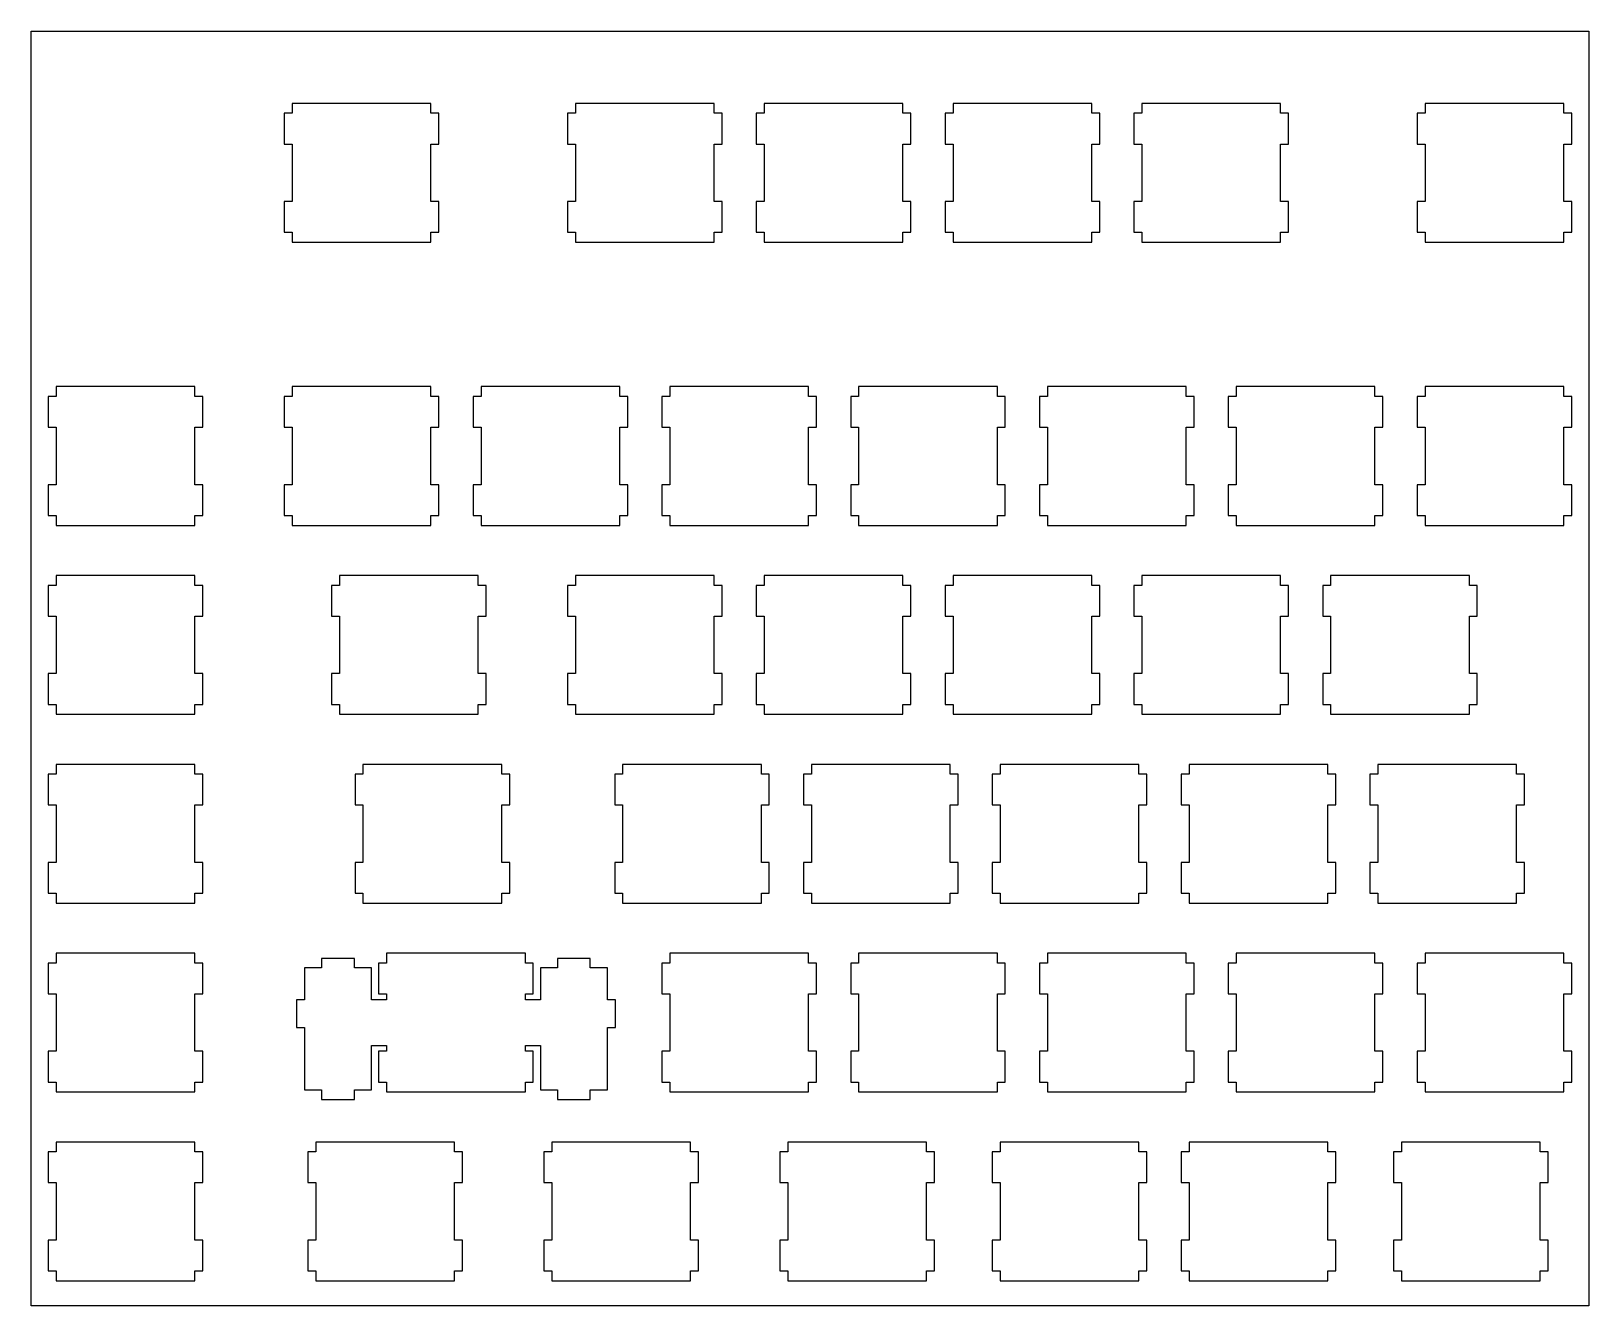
# Model space of a CAD drawing. Extents: x 0 to 157, y 0 to 129.
import ezdxf

# ---------------------------------------------------------------- set-up
doc = ezdxf.new("R2010")
doc.units = 0
doc.layers.get('0').update_dxf_attribs({"linetype": 'CONTINUOUS'})

msp = doc.modelspace()

# ---------------------------------------------------------------- linework, layer by layer
at = {"color": 0}
for p, q in [((0.09508, 129.021), (157.258, 129.021)), ((0.09508, 0.43408), (0.09508, 129.021)), ((157.258, 129.021), (157.258, 0.43408)), ((26.4322, 121.734), (26.4322, 120.735)), ((40.4315, 121.734), (26.4322, 121.734)), ((40.4315, 120.735), (40.4315, 121.734)), ((55.0072, 121.734), (55.0072, 120.735)), ((69.0065, 121.734), (55.0072, 121.734)), ((69.0065, 120.735), (69.0065, 121.734)), ((74.0572, 121.734), (74.0572, 120.735)), ((88.0565, 121.734), (74.0572, 121.734)), ((88.0565, 120.735), (88.0565, 121.734)), ((93.1072, 121.734), (93.1072, 120.735)), ((107.107, 121.734), (93.1072, 121.734)), ((107.107, 120.735), (107.107, 121.734)), ((112.157, 121.734), (112.157, 120.735)), ((126.157, 121.734), (112.157, 121.734)), ((126.157, 120.735), (126.157, 121.734)), ((140.732, 121.734), (140.732, 120.735)), ((154.732, 121.734), (140.732, 121.734)), ((154.732, 120.735), (154.732, 121.734)), ((26.4322, 120.735), (25.6315, 120.735)), ((25.6315, 120.735), (25.6315, 117.635)), ((41.2309, 120.735), (40.4315, 120.735)), ((41.2309, 117.635), (41.2309, 120.735)), ((55.0072, 120.735), (54.2064, 120.735)), ((54.2064, 120.735), (54.2064, 117.635)), ((69.8059, 120.735), (69.0065, 120.735)), ((69.8059, 117.635), (69.8059, 120.735)), ((74.0572, 120.735), (73.2564, 120.735)), ((73.2564, 120.735), (73.2564, 117.635)), ((88.8559, 120.735), (88.0565, 120.735)), ((88.8559, 117.635), (88.8559, 120.735)), ((93.1072, 120.735), (92.3064, 120.735)), ((92.3064, 120.735), (92.3064, 117.635)), ((107.906, 120.735), (107.107, 120.735)), ((107.906, 117.635), (107.906, 120.735)), ((112.157, 120.735), (111.356, 120.735)), ((111.356, 120.735), (111.356, 117.635)), ((126.956, 120.735), (126.157, 120.735)), ((126.956, 117.635), (126.956, 120.735)), ((140.732, 120.735), (139.931, 120.735)), ((139.931, 120.735), (139.931, 117.635)), ((155.531, 120.735), (154.732, 120.735)), ((155.531, 117.635), (155.531, 120.735)), ((25.6315, 117.635), (26.4322, 117.635)), ((26.4322, 117.635), (26.4322, 111.835)), ((40.4315, 111.835), (40.4315, 117.635)), ((40.4315, 117.635), (41.2309, 117.635)), ((54.2064, 117.635), (55.0072, 117.635)), ((55.0072, 117.635), (55.0072, 111.835)), ((69.0065, 111.835), (69.0065, 117.635)), ((69.0065, 117.635), (69.8059, 117.635)), ((73.2564, 117.635), (74.0572, 117.635)), ((74.0572, 117.635), (74.0572, 111.835)), ((88.0565, 111.835), (88.0565, 117.635)), ((88.0565, 117.635), (88.8559, 117.635)), ((92.3064, 117.635), (93.1072, 117.635)), ((93.1072, 117.635), (93.1072, 111.835)), ((107.107, 111.835), (107.107, 117.635)), ((107.107, 117.635), (107.906, 117.635)), ((111.356, 117.635), (112.157, 117.635)), ((112.157, 117.635), (112.157, 111.835)), ((126.157, 111.835), (126.157, 117.635)), ((126.157, 117.635), (126.956, 117.635)), ((139.931, 117.635), (140.732, 117.635)), ((140.732, 117.635), (140.732, 111.835)), ((154.732, 111.835), (154.732, 117.635)), ((154.732, 117.635), (155.531, 117.635)), ((26.4322, 111.835), (25.6315, 111.835)), ((25.6315, 111.835), (25.6315, 108.736)), ((41.2309, 111.835), (40.4315, 111.835)), ((41.2309, 108.736), (41.2309, 111.835)), ((55.0072, 111.835), (54.2064, 111.835)), ((54.2064, 111.835), (54.2064, 108.736)), ((69.8059, 111.835), (69.0065, 111.835)), ((69.8059, 108.736), (69.8059, 111.835)), ((74.0572, 111.835), (73.2564, 111.835)), ((73.2564, 111.835), (73.2564, 108.736)), ((88.8559, 111.835), (88.0565, 111.835)), ((88.8559, 108.736), (88.8559, 111.835)), ((93.1072, 111.835), (92.3064, 111.835)), ((92.3064, 111.835), (92.3064, 108.736)), ((107.906, 111.835), (107.107, 111.835)), ((107.906, 108.736), (107.906, 111.835)), ((112.157, 111.835), (111.356, 111.835)), ((111.356, 111.835), (111.356, 108.736)), ((126.956, 111.835), (126.157, 111.835)), ((126.956, 108.736), (126.956, 111.835)), ((140.732, 111.835), (139.931, 111.835)), ((139.931, 111.835), (139.931, 108.736)), ((155.531, 111.835), (154.732, 111.835)), ((155.531, 108.736), (155.531, 111.835)), ((25.6315, 108.736), (26.4322, 108.736)), ((26.4322, 108.736), (26.4322, 107.735)), ((40.4315, 107.735), (40.4315, 108.736)), ((40.4315, 108.736), (41.2309, 108.736)), ((54.2064, 108.736), (55.0072, 108.736)), ((55.0072, 108.736), (55.0072, 107.735)), ((69.0065, 107.735), (69.0065, 108.736)), ((69.0065, 108.736), (69.8059, 108.736)), ((73.2564, 108.736), (74.0572, 108.736)), ((74.0572, 108.736), (74.0572, 107.735)), ((88.0565, 107.735), (88.0565, 108.736)), ((88.0565, 108.736), (88.8559, 108.736)), ((92.3064, 108.736), (93.1072, 108.736)), ((93.1072, 108.736), (93.1072, 107.735)), ((107.107, 107.735), (107.107, 108.736)), ((107.107, 108.736), (107.906, 108.736)), ((111.356, 108.736), (112.157, 108.736)), ((112.157, 108.736), (112.157, 107.735)), ((126.157, 107.735), (126.157, 108.736)), ((126.157, 108.736), (126.956, 108.736)), ((139.931, 108.736), (140.732, 108.736)), ((140.732, 108.736), (140.732, 107.735)), ((154.732, 107.735), (154.732, 108.736)), ((154.732, 108.736), (155.531, 108.736)), ((26.4322, 107.735), (40.4315, 107.735)), ((55.0072, 107.735), (69.0065, 107.735)), ((74.0572, 107.735), (88.0565, 107.735)), ((93.1072, 107.735), (107.107, 107.735)), ((112.157, 107.735), (126.157, 107.735)), ((140.732, 107.735), (154.732, 107.735)), ((2.61965, 93.1594), (2.61965, 92.1604)), ((16.6192, 93.1594), (2.61965, 93.1594)), ((16.6192, 92.1604), (16.6192, 93.1594)), ((26.4322, 93.1594), (26.4322, 92.1604)), ((40.4315, 93.1594), (26.4322, 93.1594)), ((40.4315, 92.1604), (40.4315, 93.1594)), ((45.4822, 93.1594), (45.4822, 92.1604)), ((59.4815, 93.1594), (45.4822, 93.1594)), ((59.4815, 92.1604), (59.4815, 93.1594)), ((64.5322, 93.1594), (64.5322, 92.1604)), ((78.5315, 93.1594), (64.5322, 93.1594)), ((78.5315, 92.1604), (78.5315, 93.1594)), ((83.5822, 93.1594), (83.5822, 92.1604)), ((97.5815, 93.1594), (83.5822, 93.1594)), ((97.5815, 92.1604), (97.5815, 93.1594)), ((102.632, 93.1594), (102.632, 92.1604)), ((116.632, 93.1594), (102.632, 93.1594)), ((116.632, 92.1604), (116.632, 93.1594)), ((121.682, 93.1594), (121.682, 92.1604)), ((135.682, 93.1594), (121.682, 93.1594)), ((135.682, 92.1604), (135.682, 93.1594)), ((140.732, 93.1594), (140.732, 92.1604)), ((154.732, 93.1594), (140.732, 93.1594)), ((154.732, 92.1604), (154.732, 93.1594)), ((2.61965, 92.1604), (1.81901, 92.1604)), ((1.81901, 92.1604), (1.81901, 89.0598)), ((17.4198, 92.1604), (16.6192, 92.1604)), ((17.4198, 89.0598), (17.4198, 92.1604)), ((26.4322, 92.1604), (25.6315, 92.1604)), ((25.6315, 92.1604), (25.6315, 89.0598)), ((41.2309, 92.1604), (40.4315, 92.1604)), ((41.2309, 89.0598), (41.2309, 92.1604)), ((45.4822, 92.1604), (44.6814, 92.1604)), ((44.6814, 92.1604), (44.6814, 89.0598)), ((60.2809, 92.1604), (59.4815, 92.1604)), ((60.2809, 89.0598), (60.2809, 92.1604)), ((64.5322, 92.1604), (63.7314, 92.1604)), ((63.7314, 92.1604), (63.7314, 89.0598)), ((79.3309, 92.1604), (78.5315, 92.1604)), ((79.3309, 89.0598), (79.3309, 92.1604)), ((83.5822, 92.1604), (82.7814, 92.1604)), ((82.7814, 92.1604), (82.7814, 89.0598)), ((98.3809, 92.1604), (97.5815, 92.1604)), ((98.3809, 89.0598), (98.3809, 92.1604)), ((102.632, 92.1604), (101.831, 92.1604)), ((101.831, 92.1604), (101.831, 89.0598)), ((117.431, 92.1604), (116.632, 92.1604)), ((117.431, 89.0598), (117.431, 92.1604)), ((121.682, 92.1604), (120.881, 92.1604)), ((120.881, 92.1604), (120.881, 89.0598)), ((136.481, 92.1604), (135.682, 92.1604)), ((136.481, 89.0598), (136.481, 92.1604)), ((140.732, 92.1604), (139.931, 92.1604)), ((139.931, 92.1604), (139.931, 89.0598)), ((155.531, 92.1604), (154.732, 92.1604)), ((155.531, 89.0598), (155.531, 92.1604)), ((1.81901, 89.0598), (2.61965, 89.0598)), ((2.61965, 89.0598), (2.61965, 83.2598)), ((16.6192, 83.2598), (16.6192, 89.0598)), ((16.6192, 89.0598), (17.4198, 89.0598)), ((25.6315, 89.0598), (26.4322, 89.0598)), ((26.4322, 89.0598), (26.4322, 83.2598)), ((40.4315, 83.2598), (40.4315, 89.0598)), ((40.4315, 89.0598), (41.2309, 89.0598)), ((44.6814, 89.0598), (45.4822, 89.0598)), ((45.4822, 89.0598), (45.4822, 83.2598)), ((59.4815, 83.2598), (59.4815, 89.0598)), ((59.4815, 89.0598), (60.2809, 89.0598)), ((63.7314, 89.0598), (64.5322, 89.0598)), ((64.5322, 89.0598), (64.5322, 83.2598)), ((78.5315, 83.2598), (78.5315, 89.0598)), ((78.5315, 89.0598), (79.3309, 89.0598)), ((82.7814, 89.0598), (83.5822, 89.0598)), ((83.5822, 89.0598), (83.5822, 83.2598)), ((97.5815, 83.2598), (97.5815, 89.0598)), ((97.5815, 89.0598), (98.3809, 89.0598)), ((101.831, 89.0598), (102.632, 89.0598)), ((102.632, 89.0598), (102.632, 83.2598)), ((116.632, 83.2598), (116.632, 89.0598)), ((116.632, 89.0598), (117.431, 89.0598)), ((120.881, 89.0598), (121.682, 89.0598)), ((121.682, 89.0598), (121.682, 83.2598)), ((135.682, 83.2598), (135.682, 89.0598)), ((135.682, 89.0598), (136.481, 89.0598)), ((139.931, 89.0598), (140.732, 89.0598)), ((140.732, 89.0598), (140.732, 83.2598)), ((154.732, 83.2598), (154.732, 89.0598)), ((154.732, 89.0598), (155.531, 89.0598)), ((2.61965, 83.2598), (1.81901, 83.2598)), ((1.81901, 83.2598), (1.81901, 80.1606)), ((17.4198, 83.2598), (16.6192, 83.2598)), ((17.4198, 80.1606), (17.4198, 83.2598)), ((26.4322, 83.2598), (25.6315, 83.2598)), ((25.6315, 83.2598), (25.6315, 80.1606)), ((41.2309, 83.2598), (40.4315, 83.2598)), ((41.2309, 80.1606), (41.2309, 83.2598)), ((45.4822, 83.2598), (44.6814, 83.2598)), ((44.6814, 83.2598), (44.6814, 80.1606)), ((60.2809, 83.2598), (59.4815, 83.2598)), ((60.2809, 80.1606), (60.2809, 83.2598)), ((64.5322, 83.2598), (63.7314, 83.2598)), ((63.7314, 83.2598), (63.7314, 80.1606)), ((79.3309, 83.2598), (78.5315, 83.2598)), ((79.3309, 80.1606), (79.3309, 83.2598)), ((83.5822, 83.2598), (82.7814, 83.2598)), ((82.7814, 83.2598), (82.7814, 80.1606)), ((98.3809, 83.2598), (97.5815, 83.2598)), ((98.3809, 80.1606), (98.3809, 83.2598)), ((102.632, 83.2598), (101.831, 83.2598)), ((101.831, 83.2598), (101.831, 80.1606)), ((117.431, 83.2598), (116.632, 83.2598)), ((117.431, 80.1606), (117.431, 83.2598)), ((121.682, 83.2598), (120.881, 83.2598)), ((120.881, 83.2598), (120.881, 80.1606)), ((136.481, 83.2598), (135.682, 83.2598)), ((136.481, 80.1606), (136.481, 83.2598)), ((140.732, 83.2598), (139.931, 83.2598)), ((139.931, 83.2598), (139.931, 80.1606)), ((155.531, 83.2598), (154.732, 83.2598)), ((155.531, 80.1606), (155.531, 83.2598)), ((1.81901, 80.1606), (2.61965, 80.1606)), ((2.61965, 80.1606), (2.61965, 79.1602)), ((16.6192, 79.1602), (16.6192, 80.1606)), ((16.6192, 80.1606), (17.4198, 80.1606)), ((25.6315, 80.1606), (26.4322, 80.1606)), ((26.4322, 80.1606), (26.4322, 79.1602)), ((40.4315, 79.1602), (40.4315, 80.1606)), ((40.4315, 80.1606), (41.2309, 80.1606)), ((44.6814, 80.1606), (45.4822, 80.1606)), ((45.4822, 80.1606), (45.4822, 79.1602)), ((59.4815, 79.1602), (59.4815, 80.1606)), ((59.4815, 80.1606), (60.2809, 80.1606)), ((63.7314, 80.1606), (64.5322, 80.1606)), ((64.5322, 80.1606), (64.5322, 79.1602)), ((78.5315, 79.1602), (78.5315, 80.1606)), ((78.5315, 80.1606), (79.3309, 80.1606)), ((82.7814, 80.1606), (83.5822, 80.1606)), ((83.5822, 80.1606), (83.5822, 79.1602)), ((97.5815, 79.1602), (97.5815, 80.1606)), ((97.5815, 80.1606), (98.3809, 80.1606)), ((101.831, 80.1606), (102.632, 80.1606)), ((102.632, 80.1606), (102.632, 79.1602)), ((116.632, 79.1602), (116.632, 80.1606)), ((116.632, 80.1606), (117.431, 80.1606)), ((120.881, 80.1606), (121.682, 80.1606)), ((121.682, 80.1606), (121.682, 79.1602)), ((135.682, 79.1602), (135.682, 80.1606)), ((135.682, 80.1606), (136.481, 80.1606)), ((139.931, 80.1606), (140.732, 80.1606)), ((140.732, 80.1606), (140.732, 79.1602)), ((154.732, 79.1602), (154.732, 80.1606)), ((154.732, 80.1606), (155.531, 80.1606)), ((2.61965, 79.1602), (16.6192, 79.1602)), ((26.4322, 79.1602), (40.4315, 79.1602)), ((45.4822, 79.1602), (59.4815, 79.1602)), ((64.5322, 79.1602), (78.5315, 79.1602)), ((83.5822, 79.1602), (97.5815, 79.1602)), ((102.632, 79.1602), (116.632, 79.1602)), ((121.682, 79.1602), (135.682, 79.1602)), ((140.732, 79.1602), (154.732, 79.1602)), ((2.61965, 74.1094), (2.61965, 73.1104)), ((16.6192, 74.1094), (2.61965, 74.1094)), ((16.6192, 73.1104), (16.6192, 74.1094)), ((31.1947, 74.1094), (31.1947, 73.1104)), ((45.194, 74.1094), (31.1947, 74.1094)), ((45.194, 73.1104), (45.194, 74.1094)), ((55.0072, 74.1094), (55.0072, 73.1104)), ((69.0065, 74.1094), (55.0072, 74.1094)), ((69.0065, 73.1104), (69.0065, 74.1094)), ((74.0572, 74.1094), (74.0572, 73.1104)), ((88.0565, 74.1094), (74.0572, 74.1094)), ((88.0565, 73.1104), (88.0565, 74.1094)), ((93.1072, 74.1094), (93.1072, 73.1104)), ((107.107, 74.1094), (93.1072, 74.1094)), ((107.107, 73.1104), (107.107, 74.1094)), ((112.157, 74.1094), (112.157, 73.1104)), ((126.157, 74.1094), (112.157, 74.1094)), ((126.157, 73.1104), (126.157, 74.1094)), ((131.207, 74.1094), (131.207, 73.1104)), ((145.207, 74.1094), (131.207, 74.1094)), ((145.207, 73.1104), (145.207, 74.1094)), ((2.61965, 73.1104), (1.81901, 73.1104)), ((1.81901, 73.1104), (1.81901, 70.0098)), ((17.4198, 73.1104), (16.6192, 73.1104)), ((17.4198, 70.0098), (17.4198, 73.1104)), ((31.1947, 73.1104), (30.394, 73.1104)), ((30.394, 73.1104), (30.394, 70.0098)), ((45.9948, 73.1104), (45.194, 73.1104)), ((45.9948, 70.0098), (45.9948, 73.1104)), ((55.0072, 73.1104), (54.2064, 73.1104)), ((54.2064, 73.1104), (54.2064, 70.0098)), ((69.8059, 73.1104), (69.0065, 73.1104)), ((69.8059, 70.0098), (69.8059, 73.1104)), ((74.0572, 73.1104), (73.2564, 73.1104)), ((73.2564, 73.1104), (73.2564, 70.0098)), ((88.8559, 73.1104), (88.0565, 73.1104)), ((88.8559, 70.0098), (88.8559, 73.1104)), ((93.1072, 73.1104), (92.3064, 73.1104)), ((92.3064, 73.1104), (92.3064, 70.0098)), ((107.906, 73.1104), (107.107, 73.1104)), ((107.906, 70.0098), (107.906, 73.1104)), ((112.157, 73.1104), (111.356, 73.1104)), ((111.356, 73.1104), (111.356, 70.0098)), ((126.956, 73.1104), (126.157, 73.1104)), ((126.956, 70.0098), (126.956, 73.1104)), ((131.207, 73.1104), (130.406, 73.1104)), ((130.406, 73.1104), (130.406, 70.0098)), ((146.006, 73.1104), (145.207, 73.1104)), ((146.006, 70.0098), (146.006, 73.1104)), ((1.81901, 70.0098), (2.61965, 70.0098)), ((2.61965, 70.0098), (2.61965, 64.2098)), ((16.6192, 64.2098), (16.6192, 70.0098)), ((16.6192, 70.0098), (17.4198, 70.0098)), ((30.394, 70.0098), (31.1947, 70.0098)), ((31.1947, 70.0098), (31.1947, 64.2098)), ((45.194, 64.2098), (45.194, 70.0098)), ((45.194, 70.0098), (45.9948, 70.0098)), ((54.2064, 70.0098), (55.0072, 70.0098)), ((55.0072, 70.0098), (55.0072, 64.2098)), ((69.0065, 64.2098), (69.0065, 70.0098)), ((69.0065, 70.0098), (69.8059, 70.0098)), ((73.2564, 70.0098), (74.0572, 70.0098)), ((74.0572, 70.0098), (74.0572, 64.2098)), ((88.0565, 64.2098), (88.0565, 70.0098)), ((88.0565, 70.0098), (88.8559, 70.0098)), ((92.3064, 70.0098), (93.1072, 70.0098)), ((93.1072, 70.0098), (93.1072, 64.2098)), ((107.107, 64.2098), (107.107, 70.0098)), ((107.107, 70.0098), (107.906, 70.0098)), ((111.356, 70.0098), (112.157, 70.0098)), ((112.157, 70.0098), (112.157, 64.2098)), ((126.157, 64.2098), (126.157, 70.0098)), ((126.157, 70.0098), (126.956, 70.0098)), ((130.406, 70.0098), (131.207, 70.0098)), ((131.207, 70.0098), (131.207, 64.2098)), ((145.207, 64.2098), (145.207, 70.0098)), ((145.207, 70.0098), (146.006, 70.0098)), ((2.61965, 64.2098), (1.81901, 64.2098)), ((1.81901, 64.2098), (1.81901, 61.1106)), ((17.4198, 64.2098), (16.6192, 64.2098)), ((17.4198, 61.1106), (17.4198, 64.2098)), ((31.1947, 64.2098), (30.394, 64.2098)), ((30.394, 64.2098), (30.394, 61.1106)), ((45.9948, 64.2098), (45.194, 64.2098)), ((45.9948, 61.1106), (45.9948, 64.2098)), ((55.0072, 64.2098), (54.2064, 64.2098)), ((54.2064, 64.2098), (54.2064, 61.1106)), ((69.8059, 64.2098), (69.0065, 64.2098)), ((69.8059, 61.1106), (69.8059, 64.2098)), ((74.0572, 64.2098), (73.2564, 64.2098)), ((73.2564, 64.2098), (73.2564, 61.1106)), ((88.8559, 64.2098), (88.0565, 64.2098)), ((88.8559, 61.1106), (88.8559, 64.2098)), ((93.1072, 64.2098), (92.3064, 64.2098)), ((92.3064, 64.2098), (92.3064, 61.1106)), ((107.906, 64.2098), (107.107, 64.2098)), ((107.906, 61.1106), (107.906, 64.2098)), ((112.157, 64.2098), (111.356, 64.2098)), ((111.356, 64.2098), (111.356, 61.1106)), ((126.956, 64.2098), (126.157, 64.2098)), ((126.956, 61.1106), (126.956, 64.2098)), ((131.207, 64.2098), (130.406, 64.2098)), ((130.406, 64.2098), (130.406, 61.1106)), ((146.006, 64.2098), (145.207, 64.2098)), ((146.006, 61.1106), (146.006, 64.2098)), ((1.81901, 61.1106), (2.61965, 61.1106)), ((2.61965, 61.1106), (2.61965, 60.1102)), ((2.61965, 60.1102), (16.6192, 60.1102)), ((16.6192, 60.1102), (16.6192, 61.1106)), ((16.6192, 61.1106), (17.4198, 61.1106)), ((30.394, 61.1106), (31.1947, 61.1106)), ((31.1947, 61.1106), (31.1947, 60.1102)), ((31.1947, 60.1102), (45.194, 60.1102)), ((45.194, 60.1102), (45.194, 61.1106)), ((45.194, 61.1106), (45.9948, 61.1106)), ((54.2064, 61.1106), (55.0072, 61.1106)), ((55.0072, 61.1106), (55.0072, 60.1102)), ((55.0072, 60.1102), (69.0065, 60.1102)), ((69.0065, 60.1102), (69.0065, 61.1106)), ((69.0065, 61.1106), (69.8059, 61.1106)), ((73.2564, 61.1106), (74.0572, 61.1106)), ((74.0572, 61.1106), (74.0572, 60.1102)), ((74.0572, 60.1102), (88.0565, 60.1102)), ((88.0565, 60.1102), (88.0565, 61.1106)), ((88.0565, 61.1106), (88.8559, 61.1106)), ((92.3064, 61.1106), (93.1072, 61.1106)), ((93.1072, 61.1106), (93.1072, 60.1102)), ((93.1072, 60.1102), (107.107, 60.1102)), ((107.107, 60.1102), (107.107, 61.1106)), ((107.107, 61.1106), (107.906, 61.1106)), ((111.356, 61.1106), (112.157, 61.1106)), ((112.157, 61.1106), (112.157, 60.1102)), ((112.157, 60.1102), (126.157, 60.1102)), ((126.157, 60.1102), (126.157, 61.1106)), ((126.157, 61.1106), (126.956, 61.1106)), ((130.406, 61.1106), (131.207, 61.1106)), ((131.207, 61.1106), (131.207, 60.1102)), ((131.207, 60.1102), (145.207, 60.1102)), ((145.207, 60.1102), (145.207, 61.1106)), ((145.207, 61.1106), (146.006, 61.1106)), ((2.61965, 55.0594), (2.61965, 54.0604)), ((16.6192, 55.0594), (2.61965, 55.0594)), ((16.6192, 54.0604), (16.6192, 55.0594)), ((33.5759, 55.0594), (33.5759, 54.0604)), ((47.5753, 55.0594), (33.5759, 55.0594)), ((47.5753, 54.0604), (47.5753, 55.0594)), ((59.7697, 55.0594), (59.7697, 54.0604)), ((73.769, 55.0594), (59.7697, 55.0594)), ((73.769, 54.0604), (73.769, 55.0594)), ((78.8197, 55.0594), (78.8197, 54.0604)), ((92.819, 55.0594), (78.8197, 55.0594)), ((92.819, 54.0604), (92.819, 55.0594)), ((97.8697, 55.0594), (97.8697, 54.0604)), ((111.869, 55.0594), (97.8697, 55.0594)), ((111.869, 54.0604), (111.869, 55.0594)), ((116.92, 55.0594), (116.92, 54.0604)), ((130.919, 55.0594), (116.92, 55.0594)), ((130.919, 54.0604), (130.919, 55.0594)), ((135.97, 55.0594), (135.97, 54.0604)), ((149.969, 55.0594), (135.97, 55.0594)), ((149.969, 54.0604), (149.969, 55.0594)), ((2.61965, 54.0604), (1.81901, 54.0604)), ((1.81901, 54.0604), (1.81901, 50.9598)), ((17.4198, 54.0604), (16.6192, 54.0604)), ((17.4198, 50.9598), (17.4198, 54.0604)), ((33.5759, 54.0604), (32.7753, 54.0604)), ((32.7753, 54.0604), (32.7753, 50.9598)), ((48.3761, 54.0604), (47.5753, 54.0604)), ((48.3761, 50.9598), (48.3761, 54.0604)), ((59.7697, 54.0604), (58.9689, 54.0604)), ((58.9689, 54.0604), (58.9689, 50.9598)), ((74.5698, 54.0604), (73.769, 54.0604)), ((74.5698, 50.9598), (74.5698, 54.0604)), ((78.8197, 54.0604), (78.0189, 54.0604)), ((78.0189, 54.0604), (78.0189, 50.9598)), ((93.6198, 54.0604), (92.819, 54.0604)), ((93.6198, 50.9598), (93.6198, 54.0604)), ((97.8697, 54.0604), (97.0689, 54.0604)), ((97.0689, 54.0604), (97.0689, 50.9598)), ((112.67, 54.0604), (111.869, 54.0604)), ((112.67, 50.9598), (112.67, 54.0604)), ((116.92, 54.0604), (116.119, 54.0604)), ((116.119, 54.0604), (116.119, 50.9598)), ((131.72, 54.0604), (130.919, 54.0604)), ((131.72, 50.9598), (131.72, 54.0604)), ((135.97, 54.0604), (135.169, 54.0604)), ((135.169, 54.0604), (135.169, 50.9598)), ((150.77, 54.0604), (149.969, 54.0604)), ((150.77, 50.9598), (150.77, 54.0604)), ((1.81901, 50.9598), (2.61965, 50.9598)), ((2.61965, 50.9598), (2.61965, 45.1598)), ((16.6192, 45.1598), (16.6192, 50.9598)), ((16.6192, 50.9598), (17.4198, 50.9598)), ((32.7753, 50.9598), (33.5759, 50.9598)), ((33.5759, 50.9598), (33.5759, 45.1598)), ((47.5753, 45.1598), (47.5753, 50.9598)), ((47.5753, 50.9598), (48.3761, 50.9598)), ((58.9689, 50.9598), (59.7697, 50.9598)), ((59.7697, 50.9598), (59.7697, 45.1598)), ((73.769, 45.1598), (73.769, 50.9598)), ((73.769, 50.9598), (74.5698, 50.9598)), ((78.0189, 50.9598), (78.8197, 50.9598)), ((78.8197, 50.9598), (78.8197, 45.1598)), ((92.819, 45.1598), (92.819, 50.9598)), ((92.819, 50.9598), (93.6198, 50.9598)), ((97.0689, 50.9598), (97.8697, 50.9598)), ((97.8697, 50.9598), (97.8697, 45.1598)), ((111.869, 45.1598), (111.869, 50.9598)), ((111.869, 50.9598), (112.67, 50.9598)), ((116.119, 50.9598), (116.92, 50.9598)), ((116.92, 50.9598), (116.92, 45.1598)), ((130.919, 45.1598), (130.919, 50.9598)), ((130.919, 50.9598), (131.72, 50.9598)), ((135.169, 50.9598), (135.97, 50.9598)), ((135.97, 50.9598), (135.97, 45.1598)), ((149.969, 45.1598), (149.969, 50.9598)), ((149.969, 50.9598), (150.77, 50.9598)), ((2.61965, 45.1598), (1.81901, 45.1598)), ((1.81901, 45.1598), (1.81901, 42.0606)), ((17.4198, 45.1598), (16.6192, 45.1598)), ((17.4198, 42.0606), (17.4198, 45.1598)), ((33.5759, 45.1598), (32.7753, 45.1598)), ((32.7753, 45.1598), (32.7753, 42.0606)), ((48.3761, 45.1598), (47.5753, 45.1598)), ((48.3761, 42.0606), (48.3761, 45.1598)), ((59.7697, 45.1598), (58.9689, 45.1598)), ((58.9689, 45.1598), (58.9689, 42.0606)), ((74.5698, 45.1598), (73.769, 45.1598)), ((74.5698, 42.0606), (74.5698, 45.1598)), ((78.8197, 45.1598), (78.0189, 45.1598)), ((78.0189, 45.1598), (78.0189, 42.0606)), ((93.6198, 45.1598), (92.819, 45.1598)), ((93.6198, 42.0606), (93.6198, 45.1598)), ((97.8697, 45.1598), (97.0689, 45.1598)), ((97.0689, 45.1598), (97.0689, 42.0606)), ((112.67, 45.1598), (111.869, 45.1598)), ((112.67, 42.0606), (112.67, 45.1598)), ((116.92, 45.1598), (116.119, 45.1598)), ((116.119, 45.1598), (116.119, 42.0606)), ((131.72, 45.1598), (130.919, 45.1598)), ((131.72, 42.0606), (131.72, 45.1598)), ((135.97, 45.1598), (135.169, 45.1598)), ((135.169, 45.1598), (135.169, 42.0606)), ((150.77, 45.1598), (149.969, 45.1598)), ((150.77, 42.0606), (150.77, 45.1598)), ((1.81901, 42.0606), (2.61965, 42.0606)), ((2.61965, 42.0606), (2.61965, 41.0602)), ((2.61965, 41.0602), (16.6192, 41.0602)), ((16.6192, 41.0602), (16.6192, 42.0606)), ((16.6192, 42.0606), (17.4198, 42.0606)), ((32.7753, 42.0606), (33.5759, 42.0606)), ((33.5759, 42.0606), (33.5759, 41.0602)), ((33.5759, 41.0602), (47.5753, 41.0602)), ((47.5753, 41.0602), (47.5753, 42.0606)), ((47.5753, 42.0606), (48.3761, 42.0606)), ((58.9689, 42.0606), (59.7697, 42.0606)), ((59.7697, 42.0606), (59.7697, 41.0602)), ((59.7697, 41.0602), (73.769, 41.0602)), ((73.769, 41.0602), (73.769, 42.0606)), ((73.769, 42.0606), (74.5698, 42.0606)), ((78.0189, 42.0606), (78.8197, 42.0606)), ((78.8197, 42.0606), (78.8197, 41.0602)), ((78.8197, 41.0602), (92.819, 41.0602)), ((92.819, 41.0602), (92.819, 42.0606)), ((92.819, 42.0606), (93.6198, 42.0606)), ((97.0689, 42.0606), (97.8697, 42.0606)), ((97.8697, 42.0606), (97.8697, 41.0602)), ((97.8697, 41.0602), (111.869, 41.0602)), ((111.869, 41.0602), (111.869, 42.0606)), ((111.869, 42.0606), (112.67, 42.0606)), ((116.119, 42.0606), (116.92, 42.0606)), ((116.92, 42.0606), (116.92, 41.0602)), ((116.92, 41.0602), (130.919, 41.0602)), ((130.919, 41.0602), (130.919, 42.0606)), ((130.919, 42.0606), (131.72, 42.0606)), ((135.169, 42.0606), (135.97, 42.0606)), ((135.97, 42.0606), (135.97, 41.0602)), ((135.97, 41.0602), (149.969, 41.0602)), ((149.969, 41.0602), (149.969, 42.0606)), ((149.969, 42.0606), (150.77, 42.0606)), ((2.61965, 35.0104), (1.81901, 35.0104)), ((1.81901, 35.0104), (1.81901, 31.9098)), ((2.61965, 36.0094), (2.61965, 35.0104)), ((16.6192, 36.0094), (2.61965, 36.0094)), ((16.6192, 35.0104), (16.6192, 36.0094)), ((17.4198, 35.0104), (16.6192, 35.0104)), ((17.4198, 31.9098), (17.4198, 35.0104)), ((32.7063, 35.4598), (29.406, 35.4598)), ((29.406, 35.4598), (29.406, 34.5405)), ((32.7063, 34.5405), (32.7063, 35.4598)), ((35.9572, 35.0104), (35.1565, 35.0104)), ((35.1565, 35.0104), (35.1565, 31.9098)), ((35.9572, 36.0094), (35.9572, 35.0104)), ((49.9565, 36.0094), (35.9572, 36.0094)), ((49.9565, 35.0104), (49.9565, 36.0094)), ((50.7559, 35.0104), (49.9565, 35.0104)), ((50.7559, 31.9098), (50.7559, 35.0104)), ((56.5065, 35.4598), (53.2059, 35.4598)), ((53.2059, 35.4598), (53.2059, 34.5405)), ((56.5065, 34.5405), (56.5065, 35.4598)), ((64.5322, 35.0104), (63.7314, 35.0104)), ((63.7314, 35.0104), (63.7314, 31.9098)), ((64.5322, 36.0094), (64.5322, 35.0104)), ((78.5315, 36.0094), (64.5322, 36.0094)), ((78.5315, 35.0104), (78.5315, 36.0094)), ((79.3309, 35.0104), (78.5315, 35.0104)), ((79.3309, 31.9098), (79.3309, 35.0104)), ((83.5822, 35.0104), (82.7814, 35.0104)), ((82.7814, 35.0104), (82.7814, 31.9098)), ((83.5822, 36.0094), (83.5822, 35.0104)), ((97.5815, 36.0094), (83.5822, 36.0094)), ((97.5815, 35.0104), (97.5815, 36.0094)), ((98.3809, 35.0104), (97.5815, 35.0104)), ((98.3809, 31.9098), (98.3809, 35.0104)), ((102.632, 35.0104), (101.831, 35.0104)), ((101.831, 35.0104), (101.831, 31.9098)), ((102.632, 36.0094), (102.632, 35.0104)), ((116.632, 36.0094), (102.632, 36.0094)), ((116.632, 35.0104), (116.632, 36.0094)), ((117.431, 35.0104), (116.632, 35.0104)), ((117.431, 31.9098), (117.431, 35.0104)), ((121.682, 35.0104), (120.881, 35.0104)), ((120.881, 35.0104), (120.881, 31.9098)), ((121.682, 36.0094), (121.682, 35.0104)), ((135.682, 36.0094), (121.682, 36.0094)), ((135.682, 35.0104), (135.682, 36.0094)), ((136.481, 35.0104), (135.682, 35.0104)), ((136.481, 31.9098), (136.481, 35.0104)), ((140.732, 35.0104), (139.931, 35.0104)), ((139.931, 35.0104), (139.931, 31.9098)), ((140.732, 36.0094), (140.732, 35.0104)), ((154.732, 36.0094), (140.732, 36.0094)), ((154.732, 35.0104), (154.732, 36.0094)), ((155.531, 35.0104), (154.732, 35.0104)), ((155.531, 31.9098), (155.531, 35.0104)), ((29.406, 34.5405), (27.6821, 34.5405)), ((27.6821, 34.5405), (27.6821, 31.3104)), ((34.4317, 34.5405), (32.7063, 34.5405)), ((34.4317, 31.3104), (34.4317, 34.5405)), ((53.2059, 34.5405), (51.4823, 34.5405)), ((51.4823, 34.5405), (51.4823, 31.3104)), ((58.2316, 34.5405), (56.5065, 34.5405)), ((58.2316, 31.3104), (58.2316, 34.5405)), ((1.81901, 31.9098), (2.61965, 31.9098)), ((2.61965, 31.9098), (2.61965, 26.1097)), ((16.6192, 26.1097), (16.6192, 31.9098)), ((16.6192, 31.9098), (17.4198, 31.9098)), ((35.1565, 31.9098), (35.9572, 31.9098)), ((35.9572, 31.9098), (35.9572, 31.3104)), ((49.9565, 31.3104), (49.9565, 31.9098)), ((49.9565, 31.9098), (50.7559, 31.9098)), ((63.7314, 31.9098), (64.5322, 31.9098)), ((64.5322, 31.9098), (64.5322, 26.1097)), ((78.5315, 26.1097), (78.5315, 31.9098)), ((78.5315, 31.9098), (79.3309, 31.9098)), ((82.7814, 31.9098), (83.5822, 31.9098)), ((83.5822, 31.9098), (83.5822, 26.1097)), ((97.5815, 26.1097), (97.5815, 31.9098)), ((97.5815, 31.9098), (98.3809, 31.9098)), ((101.831, 31.9098), (102.632, 31.9098)), ((102.632, 31.9098), (102.632, 26.1097)), ((116.632, 26.1097), (116.632, 31.9098)), ((116.632, 31.9098), (117.431, 31.9098)), ((120.881, 31.9098), (121.682, 31.9098)), ((121.682, 31.9098), (121.682, 26.1097)), ((135.682, 26.1097), (135.682, 31.9098)), ((135.682, 31.9098), (136.481, 31.9098)), ((139.931, 31.9098), (140.732, 31.9098)), ((140.732, 31.9098), (140.732, 26.1097)), ((154.732, 26.1097), (154.732, 31.9098)), ((154.732, 31.9098), (155.531, 31.9098)), ((27.6821, 31.3104), (26.8566, 31.3104)), ((26.8566, 31.3104), (26.8566, 28.5102)), ((35.9572, 31.3104), (34.4317, 31.3104)), ((51.4823, 31.3104), (49.9565, 31.3104)), ((59.0557, 31.3104), (58.2316, 31.3104)), ((59.0557, 28.5102), (59.0557, 31.3104)), ((26.8566, 28.5102), (27.6821, 28.5102)), ((27.6821, 28.5102), (27.6821, 22.2402)), ((58.2316, 22.2402), (58.2316, 28.5102)), ((58.2316, 28.5102), (59.0557, 28.5102)), ((2.61965, 26.1097), (1.81901, 26.1097)), ((1.81901, 26.1097), (1.81901, 23.0105)), ((17.4198, 26.1097), (16.6192, 26.1097)), ((17.4198, 23.0105), (17.4198, 26.1097)), ((34.4317, 22.2402), (34.4317, 26.7105)), ((34.4317, 26.7105), (35.9572, 26.7105)), ((35.9572, 26.1097), (35.1565, 26.1097)), ((35.1565, 26.1097), (35.1565, 23.0105)), ((35.9572, 26.7105), (35.9572, 26.1097)), ((49.9565, 26.1097), (49.9565, 26.7105)), ((49.9565, 26.7105), (51.4823, 26.7105)), ((50.7559, 26.1097), (49.9565, 26.1097)), ((50.7559, 23.0105), (50.7559, 26.1097)), ((51.4823, 26.7105), (51.4823, 22.2402)), ((64.5322, 26.1097), (63.7314, 26.1097)), ((63.7314, 26.1097), (63.7314, 23.0105)), ((79.3309, 26.1097), (78.5315, 26.1097)), ((79.3309, 23.0105), (79.3309, 26.1097)), ((83.5822, 26.1097), (82.7814, 26.1097)), ((82.7814, 26.1097), (82.7814, 23.0105)), ((98.3809, 26.1097), (97.5815, 26.1097)), ((98.3809, 23.0105), (98.3809, 26.1097)), ((102.632, 26.1097), (101.831, 26.1097)), ((101.831, 26.1097), (101.831, 23.0105)), ((117.431, 26.1097), (116.632, 26.1097)), ((117.431, 23.0105), (117.431, 26.1097)), ((121.682, 26.1097), (120.881, 26.1097)), ((120.881, 26.1097), (120.881, 23.0105)), ((136.481, 26.1097), (135.682, 26.1097)), ((136.481, 23.0105), (136.481, 26.1097)), ((140.732, 26.1097), (139.931, 26.1097)), ((139.931, 26.1097), (139.931, 23.0105)), ((155.531, 26.1097), (154.732, 26.1097)), ((155.531, 23.0105), (155.531, 26.1097)), ((1.81901, 23.0105), (2.61965, 23.0105)), ((2.61965, 23.0105), (2.61965, 22.01)), ((2.61965, 22.01), (16.6192, 22.01)), ((16.6192, 22.01), (16.6192, 23.0105)), ((16.6192, 23.0105), (17.4198, 23.0105)), ((27.6821, 22.2402), (29.406, 22.2402)), ((29.406, 22.2402), (29.406, 21.2604)), ((32.7063, 21.2604), (32.7063, 22.2402)), ((32.7063, 22.2402), (34.4317, 22.2402)), ((35.1565, 23.0105), (35.9572, 23.0105)), ((35.9572, 23.0105), (35.9572, 22.01)), ((35.9572, 22.01), (49.9565, 22.01)), ((49.9565, 22.01), (49.9565, 23.0105)), ((49.9565, 23.0105), (50.7559, 23.0105)), ((51.4823, 22.2402), (53.2059, 22.2402)), ((53.2059, 22.2402), (53.2059, 21.2604)), ((56.5065, 21.2604), (56.5065, 22.2402)), ((56.5065, 22.2402), (58.2316, 22.2402)), ((63.7314, 23.0105), (64.5322, 23.0105)), ((64.5322, 23.0105), (64.5322, 22.01)), ((64.5322, 22.01), (78.5315, 22.01)), ((78.5315, 22.01), (78.5315, 23.0105)), ((78.5315, 23.0105), (79.3309, 23.0105)), ((82.7814, 23.0105), (83.5822, 23.0105)), ((83.5822, 23.0105), (83.5822, 22.01)), ((83.5822, 22.01), (97.5815, 22.01)), ((97.5815, 22.01), (97.5815, 23.0105)), ((97.5815, 23.0105), (98.3809, 23.0105)), ((101.831, 23.0105), (102.632, 23.0105)), ((102.632, 23.0105), (102.632, 22.01)), ((102.632, 22.01), (116.632, 22.01)), ((116.632, 22.01), (116.632, 23.0105)), ((116.632, 23.0105), (117.431, 23.0105)), ((120.881, 23.0105), (121.682, 23.0105)), ((121.682, 23.0105), (121.682, 22.01)), ((121.682, 22.01), (135.682, 22.01)), ((135.682, 22.01), (135.682, 23.0105)), ((135.682, 23.0105), (136.481, 23.0105)), ((139.931, 23.0105), (140.732, 23.0105)), ((140.732, 23.0105), (140.732, 22.01)), ((140.732, 22.01), (154.732, 22.01)), ((154.732, 22.01), (154.732, 23.0105)), ((154.732, 23.0105), (155.531, 23.0105)), ((29.406, 21.2604), (32.7063, 21.2604)), ((53.2059, 21.2604), (56.5065, 21.2604)), ((2.61965, 15.9604), (1.81901, 15.9604)), ((1.81901, 15.9604), (1.81901, 12.8598)), ((2.61965, 16.9595), (2.61965, 15.9604)), ((16.6192, 16.9595), (2.61965, 16.9595)), ((16.6192, 15.9604), (16.6192, 16.9595)), ((17.4198, 15.9604), (16.6192, 15.9604)), ((17.4198, 12.8598), (17.4198, 15.9604)), ((28.812, 15.9604), (28.0128, 15.9604)), ((28.0128, 15.9604), (28.0128, 12.8598)), ((28.812, 16.9595), (28.812, 15.9604)), ((42.8128, 16.9595), (28.812, 16.9595)), ((42.8128, 15.9604), (42.8128, 16.9595)), ((43.6122, 15.9604), (42.8128, 15.9604)), ((43.6122, 12.8598), (43.6122, 15.9604)), ((52.626, 15.9604), (51.8252, 15.9604)), ((51.8252, 15.9604), (51.8252, 12.8598)), ((52.626, 16.9595), (52.626, 15.9604)), ((66.6253, 16.9595), (52.626, 16.9595)), ((66.6253, 15.9604), (66.6253, 16.9595)), ((67.4261, 15.9604), (66.6253, 15.9604)), ((67.4261, 12.8598), (67.4261, 15.9604)), ((76.4371, 15.9604), (75.6377, 15.9604)), ((75.6377, 15.9604), (75.6377, 12.8598)), ((76.4371, 16.9595), (76.4371, 15.9604)), ((90.4378, 16.9595), (76.4371, 16.9595)), ((90.4378, 15.9604), (90.4378, 16.9595)), ((91.2372, 15.9604), (90.4378, 15.9604)), ((91.2372, 12.8598), (91.2372, 15.9604)), ((97.8697, 15.9604), (97.0689, 15.9604)), ((97.0689, 15.9604), (97.0689, 12.8598)), ((97.8697, 16.9595), (97.8697, 15.9604)), ((111.869, 16.9595), (97.8697, 16.9595)), ((111.869, 15.9604), (111.869, 16.9595)), ((112.67, 15.9604), (111.869, 15.9604)), ((112.67, 12.8598), (112.67, 15.9604)), ((116.92, 15.9604), (116.119, 15.9604)), ((116.119, 15.9604), (116.119, 12.8598)), ((116.92, 16.9595), (116.92, 15.9604)), ((130.919, 16.9595), (116.92, 16.9595)), ((130.919, 15.9604), (130.919, 16.9595)), ((131.72, 15.9604), (130.919, 15.9604)), ((131.72, 12.8598), (131.72, 15.9604)), ((138.351, 15.9604), (137.55, 15.9604)), ((137.55, 15.9604), (137.55, 12.8598)), ((138.351, 16.9595), (138.351, 15.9604)), ((152.35, 16.9595), (138.351, 16.9595)), ((152.35, 15.9604), (152.35, 16.9595)), ((153.151, 15.9604), (152.35, 15.9604)), ((153.151, 12.8598), (153.151, 15.9604)), ((1.81901, 12.8598), (2.61965, 12.8598)), ((2.61965, 12.8598), (2.61965, 7.05968)), ((16.6192, 7.05968), (16.6192, 12.8598)), ((16.6192, 12.8598), (17.4198, 12.8598)), ((28.0128, 12.8598), (28.812, 12.8598)), ((28.812, 12.8598), (28.812, 7.05968)), ((42.8128, 7.05968), (42.8128, 12.8598)), ((42.8128, 12.8598), (43.6122, 12.8598)), ((51.8252, 12.8598), (52.626, 12.8598)), ((52.626, 12.8598), (52.626, 7.05968)), ((66.6253, 7.05968), (66.6253, 12.8598)), ((66.6253, 12.8598), (67.4261, 12.8598)), ((75.6377, 12.8598), (76.4371, 12.8598)), ((76.4371, 12.8598), (76.4371, 7.05968)), ((90.4378, 7.05968), (90.4378, 12.8598)), ((90.4378, 12.8598), (91.2372, 12.8598)), ((97.0689, 12.8598), (97.8697, 12.8598)), ((97.8697, 12.8598), (97.8697, 7.05968)), ((111.869, 7.05968), (111.869, 12.8598)), ((111.869, 12.8598), (112.67, 12.8598)), ((116.119, 12.8598), (116.92, 12.8598)), ((116.92, 12.8598), (116.92, 7.05968)), ((130.919, 7.05968), (130.919, 12.8598)), ((130.919, 12.8598), (131.72, 12.8598)), ((137.55, 12.8598), (138.351, 12.8598)), ((138.351, 12.8598), (138.351, 7.05968)), ((152.35, 7.05968), (152.35, 12.8598)), ((152.35, 12.8598), (153.151, 12.8598)), ((2.61965, 7.05968), (1.81901, 7.05968)), ((1.81901, 7.05968), (1.81901, 3.96049)), ((17.4198, 7.05968), (16.6192, 7.05968)), ((17.4198, 3.96049), (17.4198, 7.05968)), ((28.812, 7.05968), (28.0128, 7.05968)), ((28.0128, 7.05968), (28.0128, 3.96049)), ((43.6122, 7.05968), (42.8128, 7.05968)), ((43.6122, 3.96049), (43.6122, 7.05968)), ((52.626, 7.05968), (51.8252, 7.05968)), ((51.8252, 7.05968), (51.8252, 3.96049)), ((67.4261, 7.05968), (66.6253, 7.05968)), ((67.4261, 3.96049), (67.4261, 7.05968)), ((76.4371, 7.05968), (75.6377, 7.05968)), ((75.6377, 7.05968), (75.6377, 3.96049)), ((91.2372, 7.05968), (90.4378, 7.05968)), ((91.2372, 3.96049), (91.2372, 7.05968)), ((97.8697, 7.05968), (97.0689, 7.05968)), ((97.0689, 7.05968), (97.0689, 3.96049)), ((112.67, 7.05968), (111.869, 7.05968)), ((112.67, 3.96049), (112.67, 7.05968)), ((116.92, 7.05968), (116.119, 7.05968)), ((116.119, 7.05968), (116.119, 3.96049)), ((131.72, 7.05968), (130.919, 7.05968)), ((131.72, 3.96049), (131.72, 7.05968)), ((138.351, 7.05968), (137.55, 7.05968)), ((137.55, 7.05968), (137.55, 3.96049)), ((153.151, 7.05968), (152.35, 7.05968)), ((153.151, 3.96049), (153.151, 7.05968)), ((1.81901, 3.96049), (2.61965, 3.96049)), ((2.61965, 3.96049), (2.61965, 2.96003)), ((16.6192, 2.96003), (16.6192, 3.96049)), ((16.6192, 3.96049), (17.4198, 3.96049)), ((28.0128, 3.96049), (28.812, 3.96049)), ((28.812, 3.96049), (28.812, 2.96003)), ((42.8128, 2.96003), (42.8128, 3.96049)), ((42.8128, 3.96049), (43.6122, 3.96049)), ((51.8252, 3.96049), (52.626, 3.96049)), ((52.626, 3.96049), (52.626, 2.96003)), ((66.6253, 2.96003), (66.6253, 3.96049)), ((66.6253, 3.96049), (67.4261, 3.96049)), ((75.6377, 3.96049), (76.4371, 3.96049)), ((76.4371, 3.96049), (76.4371, 2.96003)), ((90.4378, 2.96003), (90.4378, 3.96049)), ((90.4378, 3.96049), (91.2372, 3.96049)), ((97.0689, 3.96049), (97.8697, 3.96049)), ((97.8697, 3.96049), (97.8697, 2.96003)), ((111.869, 2.96003), (111.869, 3.96049)), ((111.869, 3.96049), (112.67, 3.96049)), ((116.119, 3.96049), (116.92, 3.96049)), ((116.92, 3.96049), (116.92, 2.96003)), ((130.919, 2.96003), (130.919, 3.96049)), ((130.919, 3.96049), (131.72, 3.96049)), ((137.55, 3.96049), (138.351, 3.96049)), ((138.351, 3.96049), (138.351, 2.96003)), ((152.35, 2.96003), (152.35, 3.96049)), ((152.35, 3.96049), (153.151, 3.96049)), ((2.61965, 2.96003), (16.6192, 2.96003)), ((28.812, 2.96003), (42.8128, 2.96003)), ((52.626, 2.96003), (66.6253, 2.96003)), ((76.4371, 2.96003), (90.4378, 2.96003)), ((97.8697, 2.96003), (111.869, 2.96003)), ((116.92, 2.96003), (130.919, 2.96003)), ((138.351, 2.96003), (152.35, 2.96003)), ((157.258, 0.43408), (0.09508, 0.43408))]:
    msp.add_line(p, q, dxfattribs=at)

doc.saveas('drawing.dxf')
